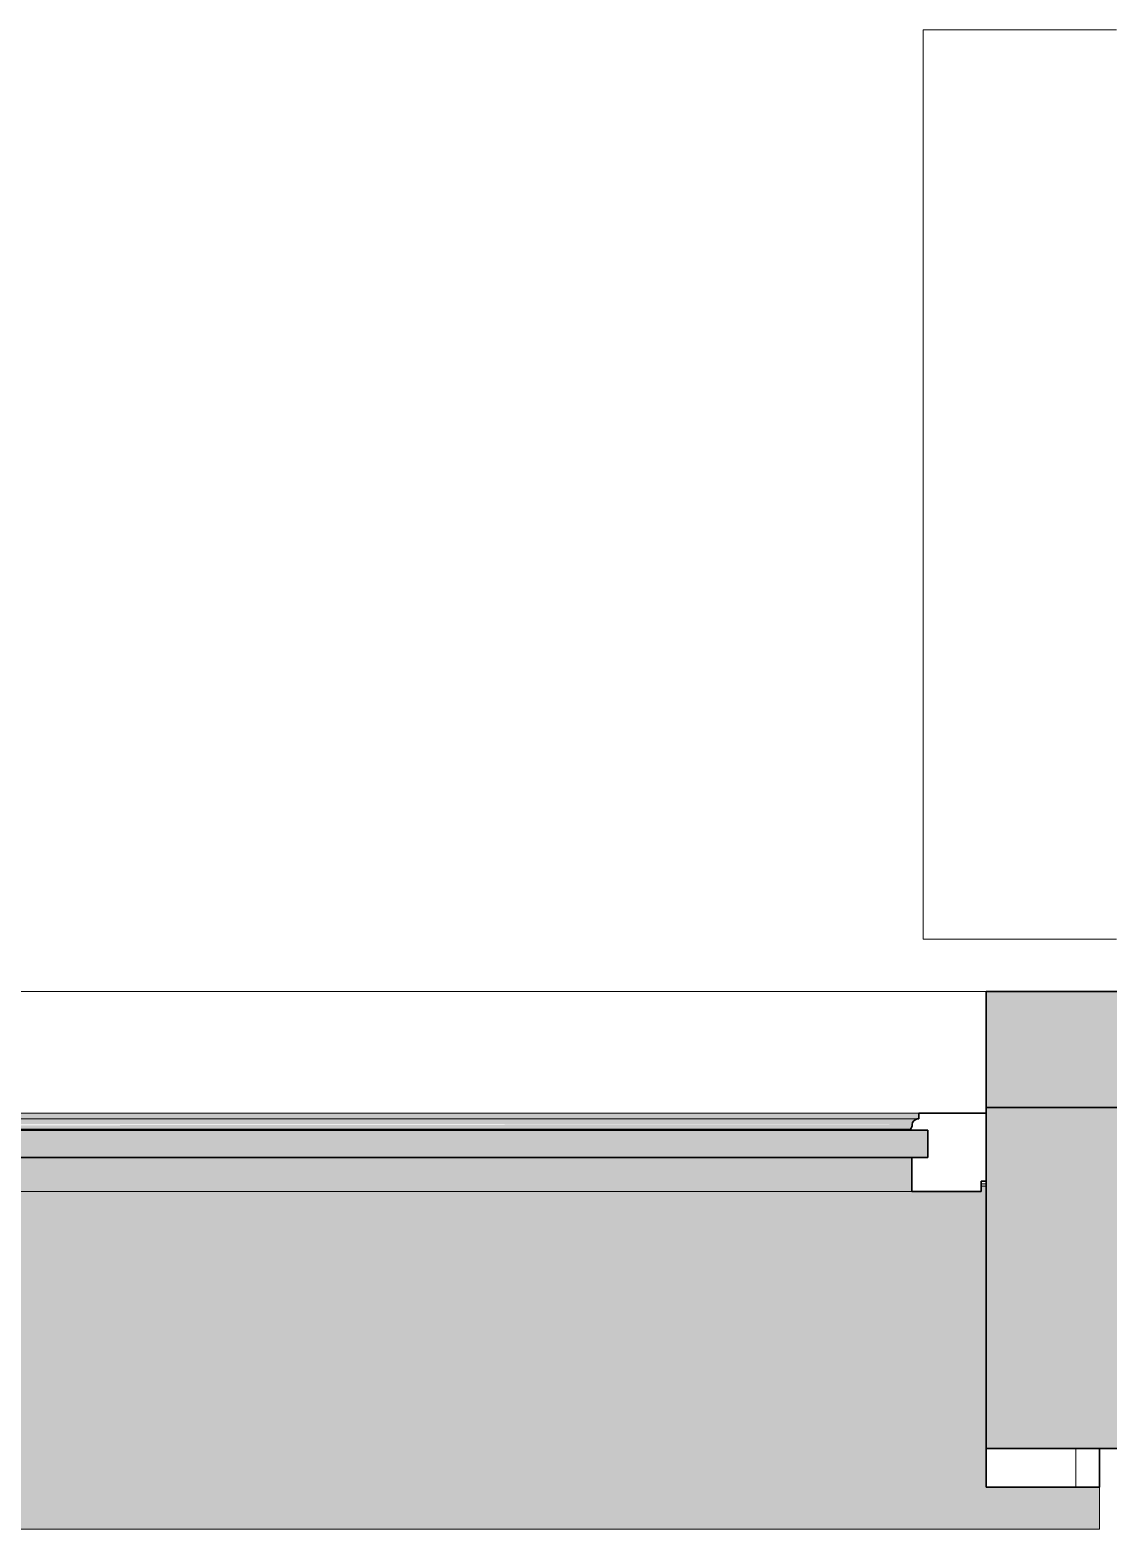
# Model space of a CAD drawing. Header units: millimetres. Extents: x 155927 to 295199, y -4084 to 97293.
# Drawn here: x 182352 to 183300, y 8897 to 10216 of the extents above; entities that cross this region are included whole.
import ezdxf

# ---------------------------------------------------------------- set-up
doc = ezdxf.new("R2010")
doc.units = ezdxf.units.MM
doc.header["$MEASUREMENT"] = 0
for name, color, linetype, lineweight in [('A-GLAZ', 7, 'CONTINUOUS', 9), ('A-WALL', 7, 'CONTINUOUS', 9), ('A-WALL-PATT', 7, 'CONTINUOUS', 9), ('I-FURN', 8, 'CONTINUOUS', 9), ('I-WALL', 7, 'CONTINUOUS', 9)]:
    doc.layers.add(name, color=color, linetype=linetype, lineweight=lineweight)

msp = doc.modelspace()

# ---------------------------------------------------------------- hatches: boundary and pattern name
at = {"layer": 'A-GLAZ'}
for points in [[(183130.8, 9257.5), (183133.6, 9258.3), (183133.6, 9262.5), (181852, 9262.5), (181852, 9257.5), (183129.8, 9257.5)], [(183141.6, 9223.6), (183141.6, 9247.5), (181844.1, 9247.5), (181844.1, 9223.6), (182951.1, 9223.6)], [(183127.8, 9252.6), (183129.6, 9256.2), (183129.8, 9257.5), (181854.9, 9257), (181857.6, 9253.9), (181858.3, 9252.6), (183127.4, 9252.6)], [(182951.1, 9248.6), (183126.4, 9248.6), (183127.6, 9252.6), (181858, 9251.5), (181859.3, 9248.6), (182350.8, 9248.6)], [(183126.4, 9247.5), (183126.4, 9248.6), (182951.1, 9247.5)], [(183127.6, 9193.6), (183127.6, 9223.6), (181858, 9223.6), (181858, 9193.6), (182951.1, 9193.6)], [(183292.8, 8896.6), (183292.8, 8933.6), (183192.8, 8933.6), (183192.8, 9198.3), (183188.5, 9198.3), (183188.5, 9193.6), (181797.2, 9193.6), (181797.2, 9198.3), (180621.5, 9198.3), (180621.5, 9193.6), (179230.2, 9193.6), (179230.2, 9198.3), (178054.5, 9198.3), (178054.5, 9193.6), (176663.2, 9193.6), (176663.2, 9198.3), (176658.8, 9198.3), (176658.8, 8896.6), (183192.8, 8896.6)]]:
    msp.add_hatch(color=256, dxfattribs=at).paths.add_polyline_path(points, flags=0)
h = msp.add_hatch(color=256, dxfattribs=at)
h.paths.add_polyline_path([(183192.8, 9198.3), (183192.8, 9200.4), (183188.5, 9200.4), (183188.5, 9198.3)], flags=0)
h.paths.add_polyline_path([(181750.5, 9198.3), (181797.2, 9198.3), (181797.2, 9200.4), (180621.5, 9200.4), (180621.5, 9198.3), (181150.1, 9198.3)], flags=0)
h.paths.add_polyline_path([(179220.5, 9198.3), (179230.2, 9198.3), (179230.2, 9200.4), (178054.5, 9200.4), (178054.5, 9198.3), (178748.7, 9198.3)], flags=0)
h.paths.add_polyline_path([(176658.8, 9198.3), (176663.2, 9198.3), (176663.2, 9200.4), (176658.8, 9200.4)], flags=0)
at = {"layer": 'A-WALL-PATT'}
msp.add_hatch(color=256, dxfattribs=at).paths.add_polyline_path([(184908.8, 9267.6), (184908.8, 9369.6), (183192.8, 9369.6), (183192.8, 9267.6), (184752.2, 9267.6)], flags=0)
h = msp.add_hatch(color=256, dxfattribs=at)
h.paths.add_polyline_path([(231140.8, 8967.6), (231140.8, 9267.6), (230059.8, 9267.6), (230059.8, 8967.6), (230978.5, 8967.6)], flags=0)
h.paths.add_polyline_path([(228577.1, 8967.6), (228775.8, 8967.6), (228775.8, 9267.6), (227617.8, 9267.6), (227617.8, 8967.6)], flags=0)
h.paths.add_polyline_path([(225983.8, 8967.6), (225983.8, 9267.6), (224442.8, 9267.6), (224442.8, 8967.6), (224975.1, 8967.6)], flags=0)
h.paths.add_polyline_path([(209658.8, 8967.6), (209658.8, 9267.6), (208317.8, 9267.6), (208317.8, 8967.6), (209366.2, 8967.6)], flags=0)
h.paths.add_polyline_path([(203963.1, 8967.6), (204033.8, 8967.6), (204033.8, 9267.6), (202692.8, 9267.6), (202692.8, 8967.6), (203362.8, 8967.6)], flags=0)
h.paths.add_polyline_path([(199908.8, 8967.6), (199908.8, 9267.6), (197042.8, 9267.6), (197042.8, 8967.6), (198560, 8967.6)], flags=0)
h.paths.add_polyline_path([(194508.8, 8967.6), (194508.8, 9267.6), (191992.8, 9267.6), (191992.8, 8967.6), (193757.3, 8967.6)], flags=0)
h.paths.add_polyline_path([(190358.8, 8967.6), (190358.8, 9267.6), (187692.8, 9267.6), (187692.8, 8967.6), (188954.6, 8967.6)], flags=0)
h.paths.add_polyline_path([(184151.8, 8967.6), (184908.8, 8967.6), (184908.8, 9267.6), (183192.8, 9267.6), (183192.8, 8967.6), (183551.5, 8967.6)], flags=0)
h.paths.add_polyline_path([(176347.4, 8967.6), (176658.8, 8967.6), (176658.8, 9267.6), (174942.8, 9267.6), (174942.8, 8967.6), (175747, 8967.6)], flags=0)
h.paths.add_polyline_path([(162539.5, 8967.6), (163158.8, 8967.6), (163158.8, 9267.6), (161617.8, 9267.6), (161617.8, 8967.6)], flags=0)
h.paths.add_polyline_path([(159983.8, 8967.6), (159983.8, 9267.6), (159292.8, 9267.6), (159292.8, 8967.6), (159537.8, 8967.6)], flags=0)

# ---------------------------------------------------------------- linework, layer by layer
at = {"layer": 'A-GLAZ'}
for p, q in [((183133.6, 9262.5), (181852, 9262.5)), ((181853.6, 9257.5), (183132.1, 9257.5)), ((181859.3, 9248.6), (183126.4, 9248.6)), ((183132.1, 9257.5), (183133.6, 9257.5)), ((183188.5, 9200.4), (183192.8, 9200.4)), ((183188.5, 9198.3), (183192.8, 9198.3)), ((181858, 9193.6), (183127.6, 9193.6)), ((183292.8, 8933.6), (183292.8, 8896.6)), ((176658.8, 8896.6), (183292.8, 8896.6))]:
    msp.add_line(p, q, dxfattribs=at)
at = {"layer": 'A-GLAZ', "lineweight": 30}
for p, q in [((183133.6, 9262.5), (183133.6, 9257.5)), ((183192.8, 9262.5), (183133.6, 9262.5)), ((183141.6, 9247.5), (181844.1, 9247.5)), ((183126.4, 9248.6), (183126.4, 9247.5)), ((183126.4, 9247.5), (183141.6, 9247.5)), ((183133.6, 9257.5), (183132.1, 9257.5)), ((183141.6, 9223.6), (183141.6, 9247.5)), ((183141.6, 9247.5), (183141.6, 9223.6)), ((181844.1, 9223.6), (183141.6, 9223.6)), ((183141.6, 9223.6), (183127.6, 9223.6)), ((183127.6, 9223.6), (183127.6, 9193.6)), ((183188.5, 9193.6), (183188.5, 9202.6)), ((183188.5, 9202.6), (183192.8, 9202.6)), ((183127.6, 9193.6), (183188.5, 9193.6)), ((183192.8, 8967.6), (183192.8, 8933.6)), ((183292.8, 8933.6), (183292.8, 8967.6)), ((183192.8, 8933.6), (183292.8, 8933.6))]:
    msp.add_line(p, q, dxfattribs=at)
at = {"layer": 'A-GLAZ', "linetype": 'Continuous'}
msp.add_line((183271.8, 8933.6), (183271.8, 8967.6), dxfattribs=at)
at = {"layer": 'A-GLAZ', "lineweight": 30}
for centre, radius, start, end in [((183120.5, 9253), 7.4, 323.4261, 356.5739), ((183133.2, 9252.2), 5.36, 101.9524, 176.5739)]:
    msp.add_arc(centre, radius, start, end, dxfattribs=at)
at = {"layer": 'A-GLAZ'}
msp.add_open_spline([(183127.1, 9249.8), (183126.9, 9249.4), (183126.7, 9249), (183126.4, 9248.6)], degree=3, dxfattribs=at)
for points, knots in [([(183128.7, 9255.2), (183128.6, 9255), (183128.4, 9254.6), (183128, 9253.7), (183127.9, 9253), (183127.8, 9252.6)], [-0.4, -0.4, -0.4, -0.4, -0.3, -0.2, 0, 0, 0, 0]), ([(183132.1, 9257.5), (183131.6, 9257.4), (183131, 9257.2), (183130.2, 9256.7), (183129.8, 9256.4), (183129.6, 9256.2)], [-1, -1, -1, -1, -0.8, -0.7, -0.6, -0.6, -0.6, -0.6])]:
    msp.add_open_spline(points, degree=3, knots=knots, dxfattribs=at)
at = {"layer": 'A-WALL', "lineweight": 30}
for p, q in [((184908.8, 9267.6), (183192.8, 9267.6)), ((183192.8, 9267.6), (183192.8, 8967.6)), ((183192.8, 8967.6), (184908.8, 8967.6))]:
    msp.add_line(p, q, dxfattribs=at)
at = {"layer": 'I-FURN'}
for p, q in [((183307.5, 10215.7), (183137.5, 10215.7)), ((183137.5, 10215.7), (183137.5, 9415.7)), ((183137.5, 9415.7), (183307.5, 9415.7))]:
    msp.add_line(p, q, dxfattribs=at)
at = {"layer": 'I-WALL'}
msp.add_line((181792.8, 9369.6), (183192.8, 9369.6), dxfattribs=at)
at = {"layer": 'I-WALL', "lineweight": 30}
for p, q in [((184908.8, 9369.6), (183192.8, 9369.6)), ((183192.8, 9369.6), (183192.8, 9267.6)), ((183192.8, 9267.6), (184908.8, 9267.6))]:
    msp.add_line(p, q, dxfattribs=at)

doc.saveas('drawing.dxf')
